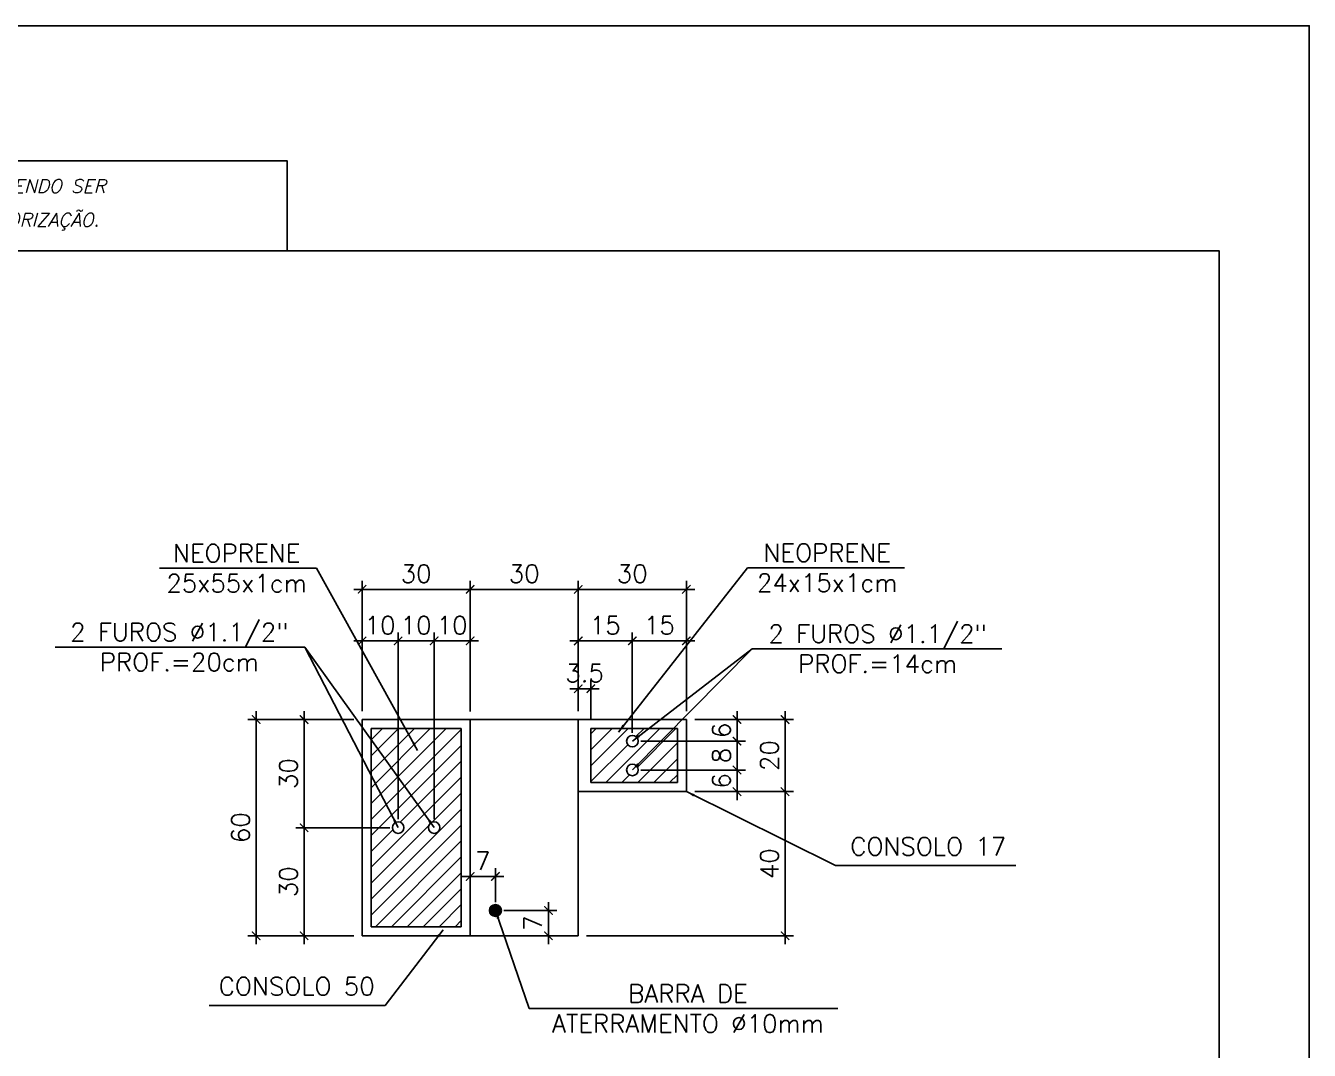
# Model space of a CAD drawing. Header units: centimetres. Extents: x 1658 to 19651, y 8294 to 11444.
# Drawn here: x 5444 to 6513, y 10591 to 11444 of the extents above; entities that cross this region are included whole.
import ezdxf

# ---------------------------------------------------------------- set-up
doc = ezdxf.new("R2010")
doc.units = ezdxf.units.CM
doc.header["$LTSCALE"] = 50
doc.header["$MEASUREMENT"] = 0
doc.header["$PDMODE"] = 67
for name, color, linetype in [('COTAS-PRECON', 1, 'Continuous'), ('FORMATO-PRECON', 2, 'Continuous'), ('HACHURAS-PRECON', 1, 'Continuous'), ('LINHA-01-PRECON', 1, 'Continuous'), ('LINHA-02-PRECON', 2, 'Continuous'), ('LINHA-03-PRECON', 3, 'Continuous'), ('LINHA-04-PRECON', 4, 'Continuous'), ('填充', 7, 'Continuous')]:
    doc.layers.add(name, color=color, linetype=linetype)
doc.styles.add('ROMANS', font='ROMANS.SHX', dxfattribs={"oblique": 15, "height": 3})
doc.styles.get("Standard").update_dxf_attribs({"font": 'romans.shx'})
doc.dimstyles.new('ESC75-25', dxfattribs={"dimscale": 0, "dimtxt": 15, "dimasz": 7, "dimexe": 7, "dimexo": 7, "dimgap": 5.5, "dimtad": 1, "dimdec": 1, "dimlfac": 0.333333, "dimdsep": 46, "dimtxsty": 'Standard', "dimblk": 'ARCHTICK', "dimcen": 0.1, "dimdle": 7, "dimclrd": 256, "dimclre": 256, "dimclrt": 2, "dimadec": 0, "dimazin": 0, "dimtfac": 1, "dimtdec": 1, "dimtix": 1, "dimtmove": 2, "dimatfit": 3, "dimfxl": 1, "dimarcsym": 0})
doc.dimstyles.new('ESC75-75', dxfattribs={"dimscale": 0, "dimtxt": 15, "dimasz": 7, "dimexe": 7, "dimexo": 7, "dimgap": 5.5, "dimtad": 1, "dimdec": 1, "dimdsep": 46, "dimtxsty": 'Standard', "dimblk": 'ARCHTICK', "dimcen": 0.1, "dimdle": 7, "dimclrd": 256, "dimclre": 256, "dimclrt": 2, "dimadec": 0, "dimazin": 0, "dimtfac": 1, "dimtdec": 1, "dimtix": 1, "dimtmove": 2, "dimatfit": 3, "dimfxl": 1, "dimarcsym": 0})

# ---------------------------------------------------------------- blocks, each defined once
blk = doc.blocks.new('A$C2E607E54')
at = {"layer": 'FORMATO-PRECON', "color": 6}
blk.add_line((1835, 4050), (685, 4050), dxfattribs=at)
at = {"layer": 'FORMATO-PRECON'}
for points in [[(0, 4200), (2970, 4200), (2970, 0), (0, 0)], [(685, 3950), (1835, 3950), (1835, 4050), (685, 4050)]]:
    blk.add_lwpolyline(points, close=True, dxfattribs=at)
at = {"layer": 'FORMATO-PRECON', "color": 6}
blk.add_lwpolyline([(100, 3950), (2870, 3950), (2870, 100), (100, 100)], close=True, dxfattribs=at)
at = {"layer": 'FORMATO-PRECON', "style": 'ROMANS', "oblique": 15}
for s, p in [('ESTE DESENHO É DE PROPRIEDADE DA                            NÃO PODENDO SER', (700.8, 4014.4)), ('COPIADO PARCIAL OU TOTALMENTE, NEM CEDIDO A TERCEIROS SEM A PRÉVIA AUTORIZAÇÃO.', (700.8, 3977))]:
    blk.add_text(s, height=15, dxfattribs=at).set_placement(p)
blk = doc.blocks.new('_ArchTick')
at = {"color": 0, "linetype": 'ByBlock', "const_width": 0.15}
blk.add_lwpolyline([(-0.5, -0.5), (0.5, 0.5)], dxfattribs=at)
blk = doc.blocks.new('*D36')
at = {"layer": 'Defpoints', "color": 0, "transparency": 16777216}
for p in [(5904.6, 10974.7), (5814.6, 10866.3), (5904.6, 10866.3)]:
    blk.add_point(p, dxfattribs=at)
at = {"layer": 'LINHA-01-PRECON', "lineweight": -2, "transparency": 16777216}
for p, q in [((5814.6, 10873.3), (5814.6, 10981.7)), ((5904.6, 10873.3), (5904.6, 10981.7)), ((5807.6, 10974.7), (5911.6, 10974.7))]:
    blk.add_line(p, q, dxfattribs=at)
at = {"layer": 'LINHA-01-PRECON', "lineweight": -2, "transparency": 16777216, "xscale": 7, "yscale": 7, "zscale": 7, "rotation": 180}
blk.add_blockref('_ArchTick', (5814.6, 10974.7), dxfattribs=at)
at = {"layer": 'LINHA-01-PRECON', "lineweight": -2, "transparency": 16777216, "xscale": 7, "yscale": 7, "zscale": 7}
blk.add_blockref('_ArchTick', (5904.6, 10974.7), dxfattribs=at)
at = {"layer": 'LINHA-01-PRECON', "color": 2, "transparency": 16777216, "insert": (5859.6, 10987.7), "char_height": 15, "attachment_point": 5}
blk.add_mtext('30', dxfattribs=at)
blk = doc.blocks.new('*D37')
at = {"layer": 'Defpoints', "color": 0, "transparency": 16777216}
for p in [(5904.6, 10974.7), (5904.6, 10866.3), (5994.6, 10866.3)]:
    blk.add_point(p, dxfattribs=at)
at = {"layer": 'LINHA-01-PRECON', "lineweight": -2, "transparency": 16777216}
for p, q in [((5904.6, 10873.3), (5904.6, 10981.7)), ((5994.6, 10873.3), (5994.6, 10981.7)), ((6001.6, 10974.7), (5897.6, 10974.7))]:
    blk.add_line(p, q, dxfattribs=at)
at = {"layer": 'LINHA-01-PRECON', "lineweight": -2, "transparency": 16777216, "xscale": 7, "yscale": 7, "zscale": 7, "rotation": 180}
blk.add_blockref('_ArchTick', (5904.6, 10974.7), dxfattribs=at)
at = {"layer": 'LINHA-01-PRECON', "lineweight": -2, "transparency": 16777216, "xscale": 7, "yscale": 7, "zscale": 7}
blk.add_blockref('_ArchTick', (5994.6, 10974.7), dxfattribs=at)
at = {"layer": 'LINHA-01-PRECON', "color": 2, "transparency": 16777216, "insert": (5949.6, 10987.7), "char_height": 15, "attachment_point": 5}
blk.add_mtext('30', dxfattribs=at)
blk = doc.blocks.new('*D38')
at = {"layer": 'Defpoints', "color": 0, "transparency": 16777216}
for p in [(5949.6, 10931.8), (5994.6, 10866.3), (5949.6, 10848.3)]:
    blk.add_point(p, dxfattribs=at)
at = {"layer": 'LINHA-01-PRECON', "lineweight": -2, "transparency": 16777216}
for p, q in [((5949.6, 10855.3), (5949.6, 10938.8)), ((5994.6, 10873.3), (5994.6, 10938.8)), ((6001.6, 10931.8), (5942.6, 10931.8))]:
    blk.add_line(p, q, dxfattribs=at)
at = {"layer": 'LINHA-01-PRECON', "lineweight": -2, "transparency": 16777216, "xscale": 7, "yscale": 7, "zscale": 7, "rotation": 180}
blk.add_blockref('_ArchTick', (5949.6, 10931.8), dxfattribs=at)
at = {"layer": 'LINHA-01-PRECON', "lineweight": -2, "transparency": 16777216, "xscale": 7, "yscale": 7, "zscale": 7}
blk.add_blockref('_ArchTick', (5994.6, 10931.8), dxfattribs=at)
at = {"layer": 'LINHA-01-PRECON', "color": 2, "transparency": 16777216, "insert": (5972.1, 10944.8), "char_height": 15, "attachment_point": 5}
blk.add_mtext('15', dxfattribs=at)
blk = doc.blocks.new('*D39')
at = {"layer": 'Defpoints', "color": 0, "transparency": 16777216}
for p in [(5904.6, 10931.8), (5904.6, 10866.3), (5949.6, 10848.3)]:
    blk.add_point(p, dxfattribs=at)
at = {"layer": 'LINHA-01-PRECON', "lineweight": -2, "transparency": 16777216}
for p, q in [((5904.6, 10873.3), (5904.6, 10938.8)), ((5949.6, 10855.3), (5949.6, 10938.8)), ((5956.6, 10931.8), (5897.6, 10931.8))]:
    blk.add_line(p, q, dxfattribs=at)
at = {"layer": 'LINHA-01-PRECON', "lineweight": -2, "transparency": 16777216, "xscale": 7, "yscale": 7, "zscale": 7, "rotation": 180}
blk.add_blockref('_ArchTick', (5904.6, 10931.8), dxfattribs=at)
at = {"layer": 'LINHA-01-PRECON', "lineweight": -2, "transparency": 16777216, "xscale": 7, "yscale": 7, "zscale": 7}
blk.add_blockref('_ArchTick', (5949.6, 10931.8), dxfattribs=at)
at = {"layer": 'LINHA-01-PRECON', "color": 2, "transparency": 16777216, "insert": (5927.1, 10944.8), "char_height": 15, "attachment_point": 5}
blk.add_mtext('15', dxfattribs=at)
blk = doc.blocks.new('*D40')
at = {"layer": 'Defpoints', "color": 0, "transparency": 16777216}
for p in [(5904.6, 10892), (5904.6, 10866.3), (5915.1, 10858.8)]:
    blk.add_point(p, dxfattribs=at)
at = {"layer": 'LINHA-01-PRECON', "lineweight": -2, "transparency": 16777216}
for p, q in [((5904.6, 10892), (5897.6, 10892)), ((5904.6, 10873.3), (5904.6, 10899)), ((5915.1, 10892), (5904.6, 10892)), ((5915.1, 10865.8), (5915.1, 10899)), ((5915.1, 10892), (5922.1, 10892))]:
    blk.add_line(p, q, dxfattribs=at)
at = {"layer": 'LINHA-01-PRECON', "lineweight": -2, "transparency": 16777216, "xscale": 7, "yscale": 7, "zscale": 7}
blk.add_blockref('_ArchTick', (5904.6, 10892), dxfattribs=at)
at = {"layer": 'LINHA-01-PRECON', "lineweight": -2, "transparency": 16777216, "xscale": 7, "yscale": 7, "zscale": 7, "rotation": 180}
blk.add_blockref('_ArchTick', (5915.1, 10892), dxfattribs=at)
at = {"layer": 'LINHA-01-PRECON', "color": 2, "transparency": 16777216, "insert": (5909.9, 10905), "char_height": 15, "attachment_point": 5}
blk.add_mtext('3.5', dxfattribs=at)
blk = doc.blocks.new('*D45')
at = {"layer": 'Defpoints', "color": 0, "transparency": 16777216}
for p in [(5994.6, 10866.3), (5949.6, 10848.3), (6036.8, 10848.3)]:
    blk.add_point(p, dxfattribs=at)
at = {"layer": 'LINHA-01-PRECON', "lineweight": -2, "transparency": 16777216}
for p, q in [((6036.8, 10866.3), (6036.8, 10873.3)), ((6001.6, 10866.3), (6043.8, 10866.3)), ((6036.8, 10866.3), (6036.8, 10848.3)), ((5956.6, 10848.3), (6043.8, 10848.3)), ((6036.8, 10848.3), (6036.8, 10841.3))]:
    blk.add_line(p, q, dxfattribs=at)
at = {"layer": 'LINHA-01-PRECON', "lineweight": -2, "transparency": 16777216, "xscale": 7, "yscale": 7, "zscale": 7}
for p, rotation in [((6036.8, 10866.3), 270), ((6036.8, 10848.3), 90)]:
    blk.add_blockref('_ArchTick', p, dxfattribs=dict(at, rotation=rotation))
at = {"layer": 'LINHA-01-PRECON', "color": 2, "transparency": 16777216, "insert": (6023.8, 10857.3), "char_height": 15, "attachment_point": 5, "rotation": 90}
blk.add_mtext('6', dxfattribs=at)
blk = doc.blocks.new('*D41')
at = {"layer": 'Defpoints', "color": 0, "transparency": 16777216}
for p in [(5949.6, 10848.3), (5949.6, 10824.3), (6036.8, 10824.3)]:
    blk.add_point(p, dxfattribs=at)
at = {"layer": 'LINHA-01-PRECON', "lineweight": -2, "transparency": 16777216}
for p, q in [((6036.8, 10855.3), (6036.8, 10817.3)), ((5956.6, 10848.3), (6043.8, 10848.3)), ((5956.6, 10824.3), (6043.8, 10824.3))]:
    blk.add_line(p, q, dxfattribs=at)
at = {"layer": 'LINHA-01-PRECON', "lineweight": -2, "transparency": 16777216, "xscale": 7, "yscale": 7, "zscale": 7}
for p, rotation in [((6036.8, 10848.3), 90), ((6036.8, 10824.3), 270)]:
    blk.add_blockref('_ArchTick', p, dxfattribs=dict(at, rotation=rotation))
at = {"layer": 'LINHA-01-PRECON', "color": 2, "transparency": 16777216, "insert": (6023.8, 10836.3), "char_height": 15, "attachment_point": 5, "rotation": 90}
blk.add_mtext('8', dxfattribs=at)
blk = doc.blocks.new('*D42')
at = {"layer": 'Defpoints', "color": 0, "transparency": 16777216}
for p in [(5949.6, 10824.3), (5994.6, 10806.3), (6036.8, 10806.3)]:
    blk.add_point(p, dxfattribs=at)
at = {"layer": 'LINHA-01-PRECON', "lineweight": -2, "transparency": 16777216}
for p, q in [((6036.8, 10824.3), (6036.8, 10831.3)), ((5956.6, 10824.3), (6043.8, 10824.3)), ((6036.8, 10824.3), (6036.8, 10806.3)), ((6001.6, 10806.3), (6043.8, 10806.3)), ((6036.8, 10806.3), (6036.8, 10799.3))]:
    blk.add_line(p, q, dxfattribs=at)
at = {"layer": 'LINHA-01-PRECON', "lineweight": -2, "transparency": 16777216, "xscale": 7, "yscale": 7, "zscale": 7}
for p, rotation in [((6036.8, 10824.3), 270), ((6036.8, 10806.3), 90)]:
    blk.add_blockref('_ArchTick', p, dxfattribs=dict(at, rotation=rotation))
at = {"layer": 'LINHA-01-PRECON', "color": 2, "transparency": 16777216, "insert": (6023.8, 10815.3), "char_height": 15, "attachment_point": 5, "rotation": 90}
blk.add_mtext('6', dxfattribs=at)
blk = doc.blocks.new('*D43')
at = {"layer": 'Defpoints', "color": 0, "transparency": 16777216}
for p in [(5994.6, 10866.3), (5994.6, 10806.3), (6076.8, 10806.3)]:
    blk.add_point(p, dxfattribs=at)
at = {"layer": 'LINHA-01-PRECON', "lineweight": -2, "transparency": 16777216}
for p, q in [((6076.8, 10873.3), (6076.8, 10799.3)), ((6001.6, 10866.3), (6083.8, 10866.3)), ((6001.6, 10806.3), (6083.8, 10806.3))]:
    blk.add_line(p, q, dxfattribs=at)
at = {"layer": 'LINHA-01-PRECON', "lineweight": -2, "transparency": 16777216, "xscale": 7, "yscale": 7, "zscale": 7}
for p, rotation in [((6076.8, 10866.3), 90), ((6076.8, 10806.3), 270)]:
    blk.add_blockref('_ArchTick', p, dxfattribs=dict(at, rotation=rotation))
at = {"layer": 'LINHA-01-PRECON', "color": 2, "transparency": 16777216, "insert": (6063.8, 10836.3), "char_height": 15, "attachment_point": 5, "rotation": 90}
blk.add_mtext('20', dxfattribs=at)
blk = doc.blocks.new('*D44')
at = {"layer": 'Defpoints', "color": 0, "transparency": 16777216}
for p in [(5994.6, 10806.3), (5904.6, 10686.3), (6076.8, 10686.3)]:
    blk.add_point(p, dxfattribs=at)
at = {"layer": 'LINHA-01-PRECON', "lineweight": -2, "transparency": 16777216}
for p, q in [((6076.8, 10813.3), (6076.8, 10679.3)), ((6001.6, 10806.3), (6083.8, 10806.3)), ((5911.6, 10686.3), (6083.8, 10686.3))]:
    blk.add_line(p, q, dxfattribs=at)
at = {"layer": 'LINHA-01-PRECON', "lineweight": -2, "transparency": 16777216, "xscale": 7, "yscale": 7, "zscale": 7}
for p, rotation in [((6076.8, 10806.3), 90), ((6076.8, 10686.3), 270)]:
    blk.add_blockref('_ArchTick', p, dxfattribs=dict(at, rotation=rotation))
at = {"layer": 'LINHA-01-PRECON', "color": 2, "transparency": 16777216, "insert": (6063.8, 10746.3), "char_height": 15, "attachment_point": 5, "rotation": 90}
blk.add_mtext('40', dxfattribs=at)
blk = doc.blocks.new('*D91')
at = {"layer": 'Defpoints', "color": 0, "transparency": 16777216}
for p in [(5814.6, 10735.7), (5814.6, 10735.7), (5835.6, 10707.3)]:
    blk.add_point(p, dxfattribs=at)
at = {"layer": 'LINHA-01-PRECON', "lineweight": -2, "transparency": 16777216}
for p, q in [((5835.6, 10714.3), (5835.6, 10742.7)), ((5842.6, 10735.7), (5807.6, 10735.7))]:
    blk.add_line(p, q, dxfattribs=at)
at = {"layer": 'LINHA-01-PRECON', "lineweight": -2, "transparency": 16777216, "xscale": 7, "yscale": 7, "zscale": 7, "rotation": 180}
blk.add_blockref('_ArchTick', (5814.6, 10735.7), dxfattribs=at)
at = {"layer": 'LINHA-01-PRECON', "lineweight": -2, "transparency": 16777216, "xscale": 7, "yscale": 7, "zscale": 7}
blk.add_blockref('_ArchTick', (5835.6, 10735.7), dxfattribs=at)
at = {"layer": 'LINHA-01-PRECON', "color": 2, "transparency": 16777216, "insert": (5825.1, 10748.7), "char_height": 15, "attachment_point": 5}
blk.add_mtext('7', dxfattribs=at)
blk = doc.blocks.new('*D92')
at = {"layer": 'Defpoints', "color": 0, "transparency": 16777216}
for p in [(5835.6, 10707.3), (5879.8, 10686.3), (5879.8, 10686.3)]:
    blk.add_point(p, dxfattribs=at)
at = {"layer": 'LINHA-01-PRECON', "lineweight": -2, "transparency": 16777216}
for p, q in [((5879.8, 10714.3), (5879.8, 10679.3)), ((5842.6, 10707.3), (5886.8, 10707.3))]:
    blk.add_line(p, q, dxfattribs=at)
at = {"layer": 'LINHA-01-PRECON', "lineweight": -2, "transparency": 16777216, "xscale": 7, "yscale": 7, "zscale": 7}
for p, rotation in [((5879.8, 10707.3), 90), ((5879.8, 10686.3), 270)]:
    blk.add_blockref('_ArchTick', p, dxfattribs=dict(at, rotation=rotation))
at = {"layer": 'LINHA-01-PRECON', "color": 2, "transparency": 16777216, "insert": (5866.8, 10696.8), "char_height": 15, "attachment_point": 5, "rotation": 90}
blk.add_mtext('7', dxfattribs=at)
blk = doc.blocks.new('*D307')
at = {"layer": 'Defpoints', "color": 0, "transparency": 16777216}
for p in [(5814.6, 10974.7), (5724.6, 10866.3), (5814.6, 10866.1)]:
    blk.add_point(p, dxfattribs=at)
at = {"layer": 'LINHA-01-PRECON', "lineweight": -2, "transparency": 16777216}
for p, q in [((5724.6, 10873.3), (5724.6, 10981.7)), ((5814.6, 10873.1), (5814.6, 10981.7)), ((5717.6, 10974.7), (5821.6, 10974.7))]:
    blk.add_line(p, q, dxfattribs=at)
at = {"layer": 'LINHA-01-PRECON', "lineweight": -2, "transparency": 16777216, "xscale": 7, "yscale": 7, "zscale": 7, "rotation": 180}
blk.add_blockref('_ArchTick', (5724.6, 10974.7), dxfattribs=at)
at = {"layer": 'LINHA-01-PRECON', "lineweight": -2, "transparency": 16777216, "xscale": 7, "yscale": 7, "zscale": 7}
blk.add_blockref('_ArchTick', (5814.6, 10974.7), dxfattribs=at)
at = {"layer": 'LINHA-01-PRECON', "color": 2, "transparency": 16777216, "insert": (5769.6, 10987.7), "char_height": 15, "attachment_point": 5}
blk.add_mtext('30', dxfattribs=at)
blk = doc.blocks.new('*D308')
at = {"layer": 'Defpoints', "color": 0, "transparency": 16777216}
for p in [(5754.6, 10931.8), (5724.6, 10866.3), (5754.6, 10776.3)]:
    blk.add_point(p, dxfattribs=at)
at = {"layer": 'LINHA-01-PRECON', "lineweight": -2, "transparency": 16777216}
for p, q in [((5724.6, 10873.3), (5724.6, 10938.8)), ((5754.6, 10783.3), (5754.6, 10938.8)), ((5724.6, 10931.8), (5717.6, 10931.8)), ((5724.6, 10931.8), (5754.6, 10931.8)), ((5754.6, 10931.8), (5761.6, 10931.8))]:
    blk.add_line(p, q, dxfattribs=at)
at = {"layer": 'LINHA-01-PRECON', "lineweight": -2, "transparency": 16777216, "xscale": 7, "yscale": 7, "zscale": 7}
blk.add_blockref('_ArchTick', (5724.6, 10931.8), dxfattribs=at)
at = {"layer": 'LINHA-01-PRECON', "lineweight": -2, "transparency": 16777216, "xscale": 7, "yscale": 7, "zscale": 7, "rotation": 180}
blk.add_blockref('_ArchTick', (5754.6, 10931.8), dxfattribs=at)
at = {"layer": 'LINHA-01-PRECON', "color": 2, "transparency": 16777216, "insert": (5739.6, 10944.8), "char_height": 15, "attachment_point": 5}
blk.add_mtext('10', dxfattribs=at)
blk = doc.blocks.new('*D309')
at = {"layer": 'Defpoints', "color": 0, "transparency": 16777216}
for p in [(5784.6, 10931.8), (5754.6, 10776.3), (5784.6, 10776.3)]:
    blk.add_point(p, dxfattribs=at)
at = {"layer": 'LINHA-01-PRECON', "lineweight": -2, "transparency": 16777216}
for p, q in [((5754.6, 10783.3), (5754.6, 10938.8)), ((5784.6, 10783.3), (5784.6, 10938.8)), ((5754.6, 10931.8), (5747.6, 10931.8)), ((5754.6, 10931.8), (5784.6, 10931.8)), ((5784.6, 10931.8), (5791.6, 10931.8))]:
    blk.add_line(p, q, dxfattribs=at)
at = {"layer": 'LINHA-01-PRECON', "lineweight": -2, "transparency": 16777216, "xscale": 7, "yscale": 7, "zscale": 7}
blk.add_blockref('_ArchTick', (5754.6, 10931.8), dxfattribs=at)
at = {"layer": 'LINHA-01-PRECON', "lineweight": -2, "transparency": 16777216, "xscale": 7, "yscale": 7, "zscale": 7, "rotation": 180}
blk.add_blockref('_ArchTick', (5784.6, 10931.8), dxfattribs=at)
at = {"layer": 'LINHA-01-PRECON', "color": 2, "transparency": 16777216, "insert": (5769.6, 10944.8), "char_height": 15, "attachment_point": 5}
blk.add_mtext('10', dxfattribs=at)
blk = doc.blocks.new('*D310')
at = {"layer": 'Defpoints', "color": 0, "transparency": 16777216}
for p in [(5814.6, 10931.8), (5814.6, 10866.1), (5784.6, 10776.3)]:
    blk.add_point(p, dxfattribs=at)
at = {"layer": 'LINHA-01-PRECON', "lineweight": -2, "transparency": 16777216}
for p, q in [((5784.6, 10783.3), (5784.6, 10938.8)), ((5814.6, 10873.1), (5814.6, 10938.8)), ((5784.6, 10931.8), (5777.6, 10931.8)), ((5784.6, 10931.8), (5814.6, 10931.8)), ((5814.6, 10931.8), (5821.6, 10931.8))]:
    blk.add_line(p, q, dxfattribs=at)
at = {"layer": 'LINHA-01-PRECON', "lineweight": -2, "transparency": 16777216, "xscale": 7, "yscale": 7, "zscale": 7}
blk.add_blockref('_ArchTick', (5784.6, 10931.8), dxfattribs=at)
at = {"layer": 'LINHA-01-PRECON', "lineweight": -2, "transparency": 16777216, "xscale": 7, "yscale": 7, "zscale": 7, "rotation": 180}
blk.add_blockref('_ArchTick', (5814.6, 10931.8), dxfattribs=at)
at = {"layer": 'LINHA-01-PRECON', "color": 2, "transparency": 16777216, "insert": (5799.6, 10944.8), "char_height": 15, "attachment_point": 5}
blk.add_mtext('10', dxfattribs=at)
blk = doc.blocks.new('*D311')
at = {"layer": 'Defpoints', "color": 0, "transparency": 16777216}
for p in [(5724.6, 10866.3), (5676.3, 10776.3), (5754.6, 10776.3)]:
    blk.add_point(p, dxfattribs=at)
at = {"layer": 'LINHA-01-PRECON', "lineweight": -2, "transparency": 16777216}
for p, q in [((5676.3, 10873.3), (5676.3, 10769.3)), ((5717.6, 10866.3), (5669.3, 10866.3)), ((5747.6, 10776.3), (5669.3, 10776.3))]:
    blk.add_line(p, q, dxfattribs=at)
at = {"layer": 'LINHA-01-PRECON', "lineweight": -2, "transparency": 16777216, "xscale": 7, "yscale": 7, "zscale": 7}
for p, rotation in [((5676.3, 10866.3), 90), ((5676.3, 10776.3), 270)]:
    blk.add_blockref('_ArchTick', p, dxfattribs=dict(at, rotation=rotation))
at = {"layer": 'LINHA-01-PRECON', "color": 2, "transparency": 16777216, "insert": (5663.3, 10821.3), "char_height": 15, "attachment_point": 5, "rotation": 90}
blk.add_mtext('30', dxfattribs=at)
blk = doc.blocks.new('*D312')
at = {"layer": 'Defpoints', "color": 0, "transparency": 16777216}
for p in [(5754.6, 10776.3), (5676.3, 10686.3), (5724.6, 10686.3)]:
    blk.add_point(p, dxfattribs=at)
at = {"layer": 'LINHA-01-PRECON', "lineweight": -2, "transparency": 16777216}
for p, q in [((5747.6, 10776.3), (5669.3, 10776.3)), ((5676.3, 10783.3), (5676.3, 10679.3)), ((5717.6, 10686.3), (5669.3, 10686.3))]:
    blk.add_line(p, q, dxfattribs=at)
at = {"layer": 'LINHA-01-PRECON', "lineweight": -2, "transparency": 16777216, "xscale": 7, "yscale": 7, "zscale": 7}
for p, rotation in [((5676.3, 10776.3), 90), ((5676.3, 10686.3), 270)]:
    blk.add_blockref('_ArchTick', p, dxfattribs=dict(at, rotation=rotation))
at = {"layer": 'LINHA-01-PRECON', "color": 2, "transparency": 16777216, "insert": (5663.3, 10731.3), "char_height": 15, "attachment_point": 5, "rotation": 90}
blk.add_mtext('30', dxfattribs=at)
blk = doc.blocks.new('*D313')
at = {"layer": 'Defpoints', "color": 0, "transparency": 16777216}
for p in [(5724.6, 10866.3), (5636.4, 10686.3), (5724.6, 10686.3)]:
    blk.add_point(p, dxfattribs=at)
at = {"layer": 'LINHA-01-PRECON', "lineweight": -2, "transparency": 16777216}
for p, q in [((5636.4, 10873.3), (5636.4, 10679.3)), ((5717.6, 10866.3), (5629.4, 10866.3)), ((5717.6, 10686.3), (5629.4, 10686.3))]:
    blk.add_line(p, q, dxfattribs=at)
at = {"layer": 'LINHA-01-PRECON', "lineweight": -2, "transparency": 16777216, "xscale": 7, "yscale": 7, "zscale": 7}
for p, rotation in [((5636.4, 10866.3), 90), ((5636.4, 10686.3), 270)]:
    blk.add_blockref('_ArchTick', p, dxfattribs=dict(at, rotation=rotation))
at = {"layer": 'LINHA-01-PRECON', "color": 2, "transparency": 16777216, "insert": (5623.4, 10776.3), "char_height": 15, "attachment_point": 5, "rotation": 90}
blk.add_mtext('60', dxfattribs=at)

msp = doc.modelspace()

# ---------------------------------------------------------------- hatches: boundary and pattern name
at = {"layer": 'LINHA-04-PRECON'}
h = msp.add_hatch(color=256, dxfattribs=at)
h.dxf.hatch_style = 1
edge = h.paths.add_edge_path()
edge.add_arc((5835.65, 10707.34), 4.95, 0, 360)
at = {"layer": '填充'}
h = msp.add_hatch(dxfattribs=at)
h.set_pattern_fill('ANSI31', color=1, scale=75)
h.set_pattern_definition([(45, (7976.98, 10959.597), (-6.629126, 6.629126), [])])
h.paths.add_polyline_path([(5807.15, 10858.84), (5732.15, 10858.84), (5732.15, 10693.84), (5807.15, 10693.84)])
h.paths.add_polyline_path([(5789.45, 10776.34, -1), (5779.85, 10776.34, -1)], flags=16)
h.paths.add_polyline_path([(5759.45, 10776.34, -1), (5749.85, 10776.34, -1)], flags=16)
h = msp.add_hatch(dxfattribs=at)
h.set_pattern_fill('ANSI31', color=1, scale=75)
h.set_pattern_definition([(45, (8734.999, 10929.793), (-6.629126, 6.629126), [])])
h.paths.add_polyline_path([(5915.15, 10813.84), (5987.15, 10813.84), (5987.15, 10858.84), (5915.15, 10858.84)])
h.paths.add_polyline_path([(5954.45, 10824.34, -1), (5944.85, 10824.34, -1)], flags=16)
h.paths.add_polyline_path([(5944.85, 10848.34, -1), (5954.45, 10848.34, -1)], flags=16)

# ---------------------------------------------------------------- linework, layer by layer
at = {"layer": 'LINHA-02-PRECON'}
for p, q in [((5724.65, 10866.34), (5814.65, 10866.34)), ((5724.65, 10686.34), (5724.65, 10866.34)), ((5904.65, 10866.34), (5994.65, 10866.34)), ((5994.65, 10806.34), (5994.65, 10866.34)), ((5732.15, 10858.84), (5807.15, 10858.84)), ((5732.15, 10693.84), (5732.15, 10858.84)), ((5807.15, 10858.84), (5807.15, 10693.84)), ((5987.15, 10858.84), (5915.15, 10858.84)), ((5915.15, 10858.84), (5915.15, 10813.84)), ((5987.15, 10813.84), (5987.15, 10858.84)), ((5915.15, 10813.84), (5987.15, 10813.84)), ((5904.65, 10806.34), (5994.65, 10806.34)), ((5807.15, 10693.84), (5732.15, 10693.84)), ((5724.65, 10686.34), (5814.65, 10686.34))]:
    msp.add_line(p, q, dxfattribs=at)
for centre in [(5949.65, 10848.34), (5949.65, 10824.34), (5754.65, 10776.34), (5784.65, 10776.34)]:
    msp.add_circle(centre, 4.8, dxfattribs=at)
at = {"layer": 'LINHA-03-PRECON'}
for p, q in [((5814.65, 10866.34), (5814.65, 10686.34)), ((5904.65, 10866.34), (5814.65, 10866.34)), ((5904.65, 10686.34), (5904.65, 10866.34)), ((5814.65, 10686.34), (5904.65, 10686.34)), ((5814.66, 10686.34), (5814.66, 10686.34)), ((5904.64, 10686.34), (5904.64, 10686.34))]:
    msp.add_line(p, q, dxfattribs=at)
at = {"layer": 'LINHA-04-PRECON'}
msp.add_circle((5835.65, 10707.34), 4.95, dxfattribs=at)

# ---------------------------------------------------------------- block references
at = {"layer": 'HACHURAS-PRECON', "xscale": 0.7499999999999996, "yscale": 0.7499999999999996, "zscale": 0.7499999999999996}
msp.add_blockref('A$C2E607E54', (4285.86, 8293.94), dxfattribs=at)

# ---------------------------------------------------------------- texts
at = {"layer": 'COTAS-PRECON', "color": 2, "char_height": 15, "attachment_point": 5}
for s, insert in [('\\A1;NEOPRENE\\P25x55x1cm', (5620.16, 10992.27)), ('\\A1;NEOPRENE\\P24x15x1cm', (6111.9, 10992.66)), ('\\A1;2 FUROS %%C1.1/2"\\PPROF.=20cm', (5572.46, 10926.61)), ('\\A1;2 FUROS %%C1.1/2"\\PPROF.=14cm', (6153.91, 10925.25)), ('\\A1;CONSOLO 17', (6196.05, 10760.68, 0.02)), ('\\A1;CONSOLO 50', (5670.18, 10644.26, 0.02)), ('BARRA DE\\PATERRAMENTO %%C10mm', (5996.01, 10625.71))]:
    msp.add_mtext(s, dxfattribs=dict(at, insert=insert))

# ---------------------------------------------------------------- dimensions: what is measured, and where the dimension line sits
at = {"layer": 'LINHA-01-PRECON'}
for base, p1, p2, picture, middle in [((5814.65, 10974.7), (5724.65, 10866.34), (5814.65, 10866.15), '*D307', (5769.65, 10987.7)), ((5904.65, 10974.7), (5814.65, 10866.34), (5904.65, 10866.34), '*D36', (5859.65, 10987.7)), ((5754.65, 10931.85), (5724.65, 10866.34), (5754.65, 10776.34), '*D308', (5739.65, 10944.85)), ((5784.65, 10931.85), (5754.65, 10776.34), (5784.65, 10776.34), '*D309', (5769.65, 10944.85)), ((5814.65, 10931.85), (5784.65, 10776.34), (5814.65, 10866.15), '*D310', (5799.65, 10944.85)), ((5814.65, 10735.72), (5835.65, 10707.34), (5814.65, 10735.72), '*D91', (5825.15, 10748.72))]:
    dim = msp.add_linear_dim(base=base, p1=p1, p2=p2, dimstyle='ESC75-25', override={"dimscale": 1}, dxfattribs=at)
    dim.commit()
    dim.dimension.update_dxf_attribs({"geometry": picture, "text_midpoint": middle})
for base, p1, p2, angle, picture, middle in [((5904.65, 10974.7), (5994.65, 10866.34), (5904.65, 10866.34), 180, '*D37', (5949.65, 10987.7)), ((5904.65, 10931.85), (5949.65, 10848.34), (5904.65, 10866.34), 180, '*D39', (5927.15, 10944.85)), ((5949.65, 10931.85), (5994.65, 10866.34), (5949.65, 10848.34), 180, '*D38', (5972.15, 10944.85)), ((5904.65, 10892), (5915.15, 10858.84), (5904.65, 10866.34), 180, '*D40', (5909.9, 10905)), ((5636.38, 10686.34), (5724.65, 10866.34), (5724.65, 10686.34), 90, '*D313', (5623.38, 10776.34)), ((5676.28, 10776.34), (5724.65, 10866.34), (5754.65, 10776.34), 90, '*D311', (5663.28, 10821.34)), ((6036.83, 10848.34), (5994.65, 10866.34), (5949.65, 10848.34), 90, '*D45', (6023.83, 10857.34)), ((6076.81, 10806.34), (5994.65, 10866.34), (5994.65, 10806.34), 90, '*D43', (6063.81, 10836.34)), ((6036.83, 10824.34), (5949.65, 10848.34), (5949.65, 10824.34), 90, '*D41', (6023.83, 10836.34)), ((6036.83, 10806.34), (5949.65, 10824.34), (5994.65, 10806.34), 90, '*D42', (6023.83, 10815.34)), ((6076.81, 10686.34), (5994.65, 10806.34), (5904.64, 10686.34), 90, '*D44', (6063.81, 10746.34)), ((5676.28, 10686.34), (5754.65, 10776.34), (5724.65, 10686.34), 90, '*D312', (5663.28, 10731.34)), ((5879.76, 10686.34), (5835.65, 10707.34), (5879.76, 10686.34), 90, '*D92', (5866.76, 10696.84))]:
    dim = msp.add_linear_dim(base=base, p1=p1, p2=p2, angle=angle, dimstyle='ESC75-25', override={"dimscale": 1}, dxfattribs=at)
    dim.commit()
    dim.dimension.update_dxf_attribs({"geometry": picture, "text_midpoint": middle})

# ---------------------------------------------------------------- leaders
at = {"layer": 'COTAS-PRECON'}
for points in [[(5770.79, 10840.63), (5686.6, 10992.27), (5555.85, 10992.27)], [(5937.98, 10855.91), (6045.46, 10992.66), (6176.21, 10992.66)], [(5754.65, 10776.34), (5676.99, 10926.61), (5469.1, 10926.61)], [(5949.65, 10824.34), (6049.38, 10925.25), (6257.27, 10925.25)], [(5994.65, 10806.34), (6118.78, 10744.7), (6268.97, 10744.7)], [(5835.65, 10707.34), (5863.67, 10625.71), (6120.83, 10625.71)], [(5792.15, 10691.33), (5743.92, 10628.27), (5597.26, 10628.27)]]:
    msp.add_leader(points, dimstyle='ESC75-75', override={"dimscale": 1}, dxfattribs=at)
at = {"layer": 'LINHA-01-PRECON'}
for points in [[(5784.65, 10776.34), (5676.99, 10926.61)], [(5949.65, 10848.34), (6049.38, 10925.25)]]:
    msp.add_leader(points, dimstyle='ESC75-25', override={"dimscale": 1}, dxfattribs=at)

doc.saveas('drawing.dxf')
